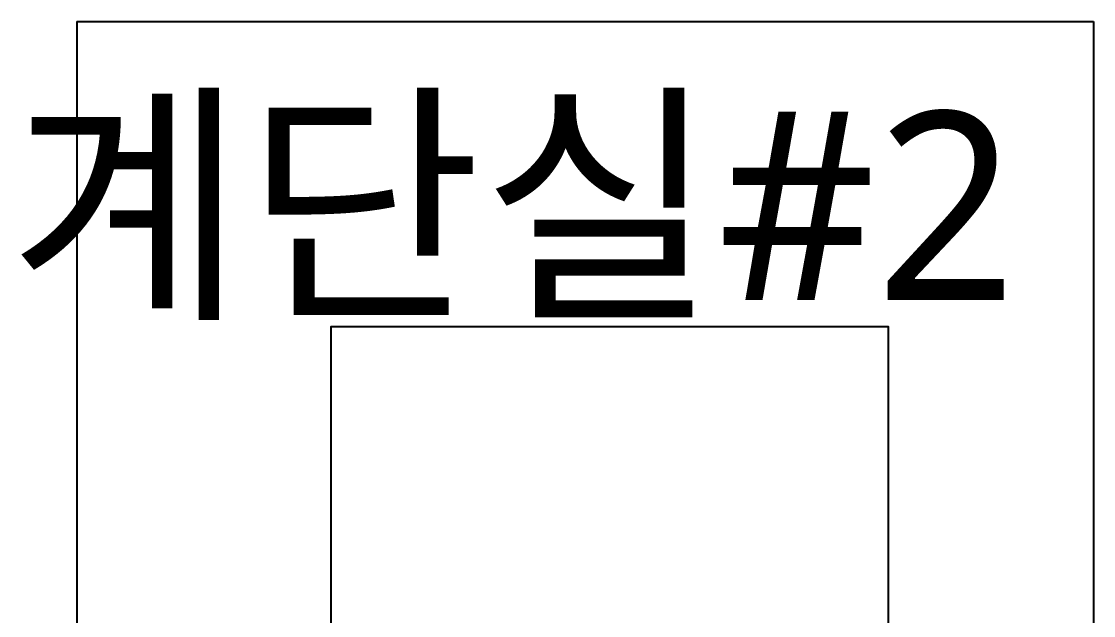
# Model space of a CAD drawing. Header units: millimetres. Extents: x -105683 to 94728, y -31127 to 151123.
# Drawn here: x -872 to 1975, y -3082 to -1505 of the extents above; entities that cross this region are included whole.
import ezdxf
from ezdxf.enums import TextEntityAlignment as Align

# ---------------------------------------------------------------- set-up
doc = ezdxf.new("R2010")
doc.units = ezdxf.units.MM
doc.layers.add('e-plan', color=9, linetype='Continuous')
doc.styles.add('USUN', font='malgun_0.ttf')

# ---------------------------------------------------------------- blocks, each defined once
blk = doc.blocks.new('Xref-지하1층')
at = {"layer": 'e-plan'}
for p, q in [((2800, 10400), (2800, 4200)), ((2800, 10400), (5500, 10400)), ((5500, 10400), (5500, 5320))]:
    blk.add_line(p, q, dxfattribs=at)
blk.add_lwpolyline([(3475, 5920), (3475, 9589.8), (4954.9, 9589.8), (4954.9, 7987.8)], dxfattribs=at)
at = {"layer": 'e-plan', "style": 'USUN'}
blk.add_text('계단실#2', height=500, dxfattribs=at).set_placement((3957.1, 9910.6), align=Align.MIDDLE_CENTER)

msp = doc.modelspace()

# ---------------------------------------------------------------- block references
at = {"layer": 'e-plan'}
msp.add_blockref('Xref-지하1층', (-3525, -11905), dxfattribs=at)

doc.saveas('drawing.dxf')
